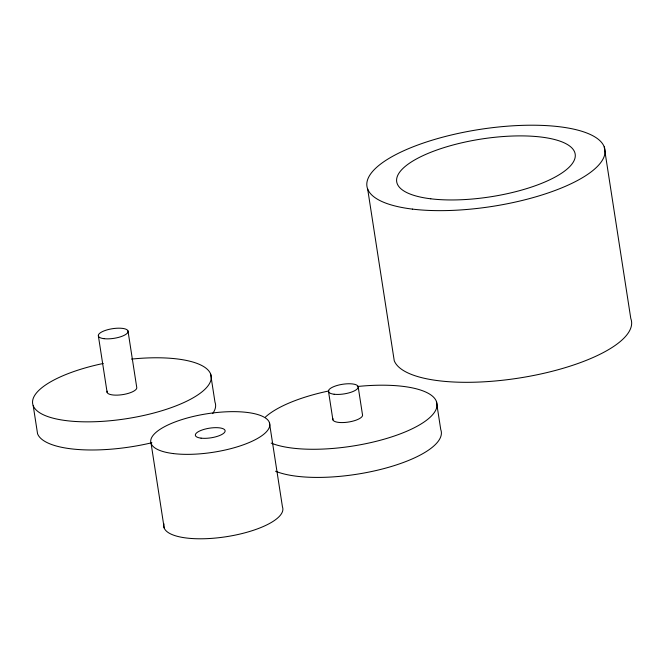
<?xml version="1.0" encoding="UTF-8"?>
<svg xmlns="http://www.w3.org/2000/svg" width="664" height="664" viewBox="0 0 664 664"><rect width="100%" height="100%" fill="white"/><g stroke="black" fill="none" stroke-linecap="round" stroke-linejoin="round"><path stroke-width="1" d="M604.223 146.86L630.8 318.537A120.408 39.002 -8.8 0 1 526.768 376.762A120.408 39.002 -8.8 0 1 394.233 360.668L367.657 188.991M436.397 401.438L440.755 429.583A90.304 29.249 -8.8 0 1 381.119 469.315A90.304 29.249 -8.8 0 1 275.543 471.232M358.12 386.456L362.469 414.602A15.048 4.872 -8.8 0 1 347.521 422.188A15.048 4.872 -8.8 0 1 332.946 418.577M328.547 391.727L332.905 419.872M269.385 422.47L282.457 506.898A60.2 19.505 -8.8 0 1 224.208 537.018A60.2 19.505 -8.8 0 1 163.983 523.863M210.621 374.015L214.978 402.152A90.304 29.249 -8.8 0 1 212.604 413.647M151.102 443.535L164.174 527.963M127.986 330.888L136.701 387.178A15.048 4.872 -8.8 0 1 121.753 394.756A15.048 4.872 -8.8 0 1 107.17 391.154M98.413 336.158L107.128 392.441M33.2 405.613L37.557 433.75A90.304 29.249 -8.8 0 0 151.89 442.73M357.315 386.514A90.304 29.249 -8.8 0 1 423.018 422.727A90.304 29.249 -8.8 0 1 271.186 443.087M265.517 416.984A90.304 29.249 -8.8 0 1 328.995 390.913M131.538 359.091A90.304 29.249 -8.8 0 1 199.217 393.951A90.304 29.249 -8.8 0 1 49.609 417.175A90.304 29.249 -8.8 0 1 103.219 363.482M430.77 198.802A90.304 29.249 -8.8 0 0 574.393 159.883A90.304 29.249 -8.8 0 0 452.657 145.092A90.304 29.249 -8.8 0 0 430.77 198.802M412.377 209.102A120.408 39.002 -8.8 0 0 603.883 157.194A120.408 39.002 -8.8 0 0 441.56 137.481A120.408 39.002 -8.8 0 0 412.377 209.102M173.462 453.587A60.2 19.505 -8.8 0 0 269.211 427.641A60.2 19.505 -8.8 0 0 188.053 417.781A60.2 19.505 -8.8 0 0 173.462 453.587M201.051 438.149A15.048 4.872 -8.8 0 0 224.988 431.658A15.048 4.872 -8.8 0 0 204.695 429.193A15.048 4.872 -8.8 0 0 201.051 438.149M334.133 394.242A15.048 4.872 -8.8 0 0 358.07 387.751A15.048 4.872 -8.8 0 0 337.785 385.286A15.048 4.872 -8.8 0 0 334.133 394.242M104.007 338.673A15.048 4.872 -8.8 0 0 127.945 332.183A15.048 4.872 -8.8 0 0 107.651 329.717A15.048 4.872 -8.8 0 0 104.007 338.673"/></g></svg>
